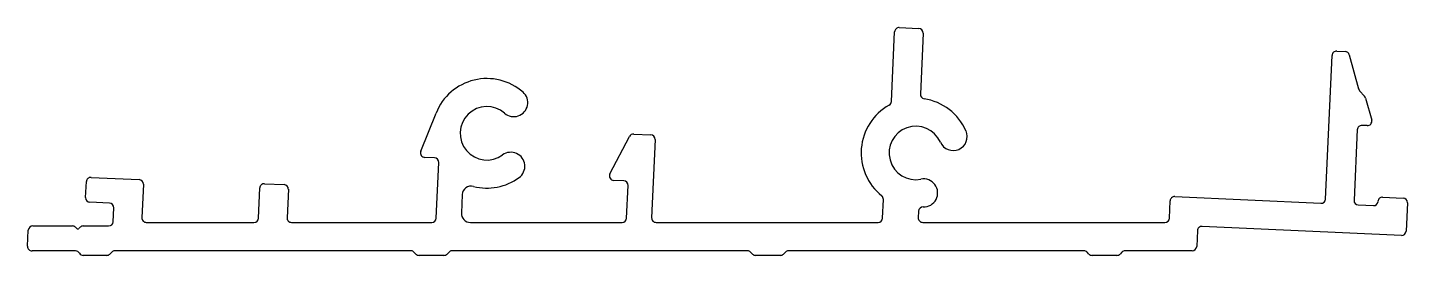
# Model space of a CAD drawing. Header units: inches. Extents: x -41.9 to 35.5, y -0.1 to 12.6.
import ezdxf

# ---------------------------------------------------------------- set-up
doc = ezdxf.new("R2010")
doc.units = ezdxf.units.IN
doc.header["$MEASUREMENT"] = 0
doc.layers.add('BORDER', color=73, linetype='Continuous')

msp = doc.modelspace()

# ---------------------------------------------------------------- linework, layer by layer
at = {"layer": 'BORDER', "color": 7}
for p, q in [((6.553, 8.496), (6.731, 12.401)), ((6.993, 12.639), (8.091, 12.589)), ((8.33, 12.328), (8.173, 8.903)), ((30.888, 3.025), (31.256, 11.079)), ((31.518, 11.318), (31.991, 11.296)), ((32.221, 11.112), (32.744, 9.2)), ((32.8, 9.097), (33.08, 8.79)), ((33.137, 8.688), (33.477, 7.444)), ((-19.831, 5.703), (-18.98, 7.844)), ((33.221, 7.14), (32.929, 7.153)), ((-9.227, 4.437), (-8.13, 6.534)), ((-7.897, 6.668), (-6.933, 6.624)), ((-6.695, 6.363), (-6.893, 1.976)), ((32.668, 6.915), (32.486, 2.955)), ((-19.065, 5.336), (-19.611, 5.361)), ((-18.97, 1.953), (-18.827, 5.075)), ((-38.624, 3.102), (-38.583, 4.001)), ((-38.321, 4.24), (-35.624, 4.116)), ((-28.597, 3.885), (-27.498, 3.834)), ((-8.451, 4.046), (-9.017, 4.072)), ((-35.386, 3.855), (-35.472, 1.975)), ((-28.936, 1.952), (-28.858, 3.646)), ((-27.26, 3.573), (-27.333, 1.975)), ((-17.508, 3.273), (-17.555, 2.237)), ((-8.295, 1.953), (-8.213, 3.785)), ((22.442, 3.161), (30.627, 2.786)), ((34.091, 3.131), (35.24, 3.079)), ((-37.287, 2.791), (-38.385, 2.841)), ((-37.084, 1.752), (-37.048, 2.53)), ((6.053, 1.954), (6.101, 3.003)), ((8.073, 2.344), (8.056, 1.977)), ((22.136, 1.955), (22.181, 2.923)), ((32.725, 2.694), (33.569, 2.655)), ((35.479, 2.818), (35.405, 1.216)), ((-35.222, 1.713), (-29.186, 1.714)), ((-27.083, 1.714), (-19.22, 1.714)), ((-17.056, 1.714), (-8.545, 1.715)), ((-6.643, 1.715), (5.803, 1.716)), ((8.306, 1.716), (21.887, 1.717)), ((-41.878, 0.374), (-41.837, 1.274)), ((-41.587, 1.513), (-39.37, 1.513)), ((-39.193, 1.44), (-39.137, 1.384)), ((-38.996, 1.384), (-38.94, 1.44)), ((-38.763, 1.513), (-37.334, 1.513)), ((23.706, 1.251), (23.665, 0.355)), ((35.144, 0.978), (23.967, 1.489)), ((-39.192, 0.113), (-41.628, 0.113)), ((-37.115, 0.084), (-37.262, -0.064)), ((-20.325, 0.114), (-37.044, 0.113)), ((-20.107, -0.063), (-20.254, 0.085)), ((-18.213, 0.085), (-18.361, -0.063)), ((-1.46, 0.115), (-18.142, 0.114)), ((-1.242, -0.062), (-1.39, 0.086)), ((0.652, 0.086), (0.504, -0.061)), ((17.343, 0.116), (0.723, 0.115)), ((17.623, -0.06), (17.519, 0.043)), ((19.473, 0.043), (19.369, -0.06)), ((23.415, 0.117), (19.65, 0.116)), ((-37.439, -0.137), (-38.759, -0.137)), ((-18.537, -0.136), (-19.93, -0.136)), ((0.328, -0.135), (-1.065, -0.135)), ((19.193, -0.134), (17.8, -0.134))]:
    msp.add_line(p, q, dxfattribs=at)
for centre, radius, start, end in [((6.981, 12.39), 0.25, 87.38, 177.38), ((8.08, 12.339), 0.25, 357.38, 87.38), ((31.506, 11.068), 0.25, 87.38, 177.38), ((31.98, 11.046), 0.25, 15.28926, 87.38), ((-16.127, 6.71), 3.07, 48.74889, 158.31815), ((-14.621, 8.428), 0.785, 228.74889, 48.74889), ((8.423, 8.891), 0.25, 177.38, 261.32853), ((7.922, 5.609), 3.07, 23.74889, 81.32853), ((32.985, 9.266), 0.25, 195.28926, 222.38), ((32.896, 8.622), 0.25, 15.28926, 42.38), ((-16.127, 6.71), 1.5, 48.74889, 306.01111), ((7.922, 5.609), 3.07, 119.19028, 231.41087), ((6.303, 8.508), 0.25, 299.19028, 357.38), ((7.922, 5.609), 1.5, 23.74889, 281.01111), ((32.917, 6.903), 0.25, 87.38, 177.38), ((33.233, 7.389), 0.25, 267.38, 12.52296), ((-7.909, 6.418), 0.25, 87.38, 152.38), ((-6.945, 6.374), 0.25, 357.41795, 87.38), ((10.014, 6.53), 0.785, 203.74889, 23.74889), ((-19.599, 5.611), 0.25, 158.31815, 267.38), ((-14.784, 4.862), 0.785, 306.01111, 126.01111), ((-19.077, 5.086), 0.25, 357.38, 87.38), ((-38.333, 3.99), 0.25, 87.38, 177.38), ((-35.636, 3.866), 0.25, 357.38, 87.38), ((-28.609, 3.635), 0.25, 87.38, 177.38), ((-16.127, 6.71), 3.07, 255.71035, 306.01111), ((-9.006, 4.321), 0.25, 152.38, 267.38), ((-8.462, 3.796), 0.25, 357.41795, 87.38), ((8.359, 3.367), 0.785, 268.01632, 101.01111), ((-38.374, 3.091), 0.25, 177.38, 267.38), ((-27.51, 3.585), 0.25, 357.38, 87.38), ((-17.009, 3.25), 0.5, 75.71035, 177.38), ((5.851, 3.014), 0.25, 357.38, 51.41087), ((22.43, 2.911), 0.25, 87.38, 177.38), ((34.08, 2.882), 0.25, 87.38, 177.38), ((-37.298, 2.541), 0.25, 357.38, 87.38), ((8.323, 2.332), 0.25, 88.01632, 177.38), ((30.638, 3.036), 0.25, 267.38, 357.38), ((32.736, 2.943), 0.25, 177.38, 267.38), ((33.581, 2.905), 0.25, 267.38, 357.38), ((35.229, 2.829), 0.25, 357.38, 87.38), ((-37.334, 1.763), 0.25, 270.00337, 357.38), ((-35.222, 1.963), 0.25, 177.38, 270.00337), ((-29.186, 1.964), 0.25, 270.00337, 357.38), ((-27.083, 1.964), 0.25, 177.38, 270.00337), ((-19.22, 1.964), 0.25, 270.00337, 357.38), ((-17.056, 2.214), 0.5, 177.38, 270.00337), ((-8.545, 1.965), 0.25, 270.00337, 357.41795), ((-6.643, 1.965), 0.25, 177.41795, 270.00337), ((5.803, 1.966), 0.25, 270.00337, 357.38), ((8.306, 1.966), 0.25, 177.38, 270.00337), ((21.887, 1.967), 0.25, 270.00337, 357.38), ((-41.587, 1.263), 0.25, 90.00337, 177.38), ((-39.37, 1.263), 0.25, 45.00337, 90.00337), ((-39.067, 1.454), 0.1, 225.00337, 315.00337), ((-38.763, 1.263), 0.25, 90.00337, 135.00337), ((23.955, 1.24), 0.25, 87.38, 177.38), ((35.155, 1.228), 0.25, 267.38, 357.38), ((-41.628, 0.363), 0.25, 177.38, 270.00337), ((-39.192, -0.137), 0.25, 30.00337, 90.00337), ((-37.044, 0.013), 0.1, 90.00337, 135.00337), ((-20.325, 0.014), 0.1, 45.00337, 90.00337), ((-18.142, 0.014), 0.1, 90.00337, 135.00337), ((-1.46, 0.015), 0.1, 45.00337, 90.00337), ((0.723, 0.015), 0.1, 90.00337, 135.00337), ((17.343, -0.134), 0.25, 45.00337, 90.00337), ((19.65, -0.134), 0.25, 90.00337, 135.00337), ((23.415, 0.367), 0.25, 270.00337, 357.38), ((-38.759, 0.113), 0.25, 210.00337, 270.00337), ((-37.439, 0.113), 0.25, 270.00337, 315.00337), ((-19.93, 0.114), 0.25, 225.00337, 270.00337), ((-18.537, 0.114), 0.25, 270.00337, 315.00337), ((-1.065, 0.115), 0.25, 225.00337, 270.00337), ((0.328, 0.115), 0.25, 270.00337, 315.00337), ((17.8, 0.116), 0.25, 225.00337, 270.00337), ((19.193, 0.116), 0.25, 270.00337, 315.00337)]:
    msp.add_arc(centre, radius, start, end, dxfattribs=at)

doc.saveas('drawing.dxf')
